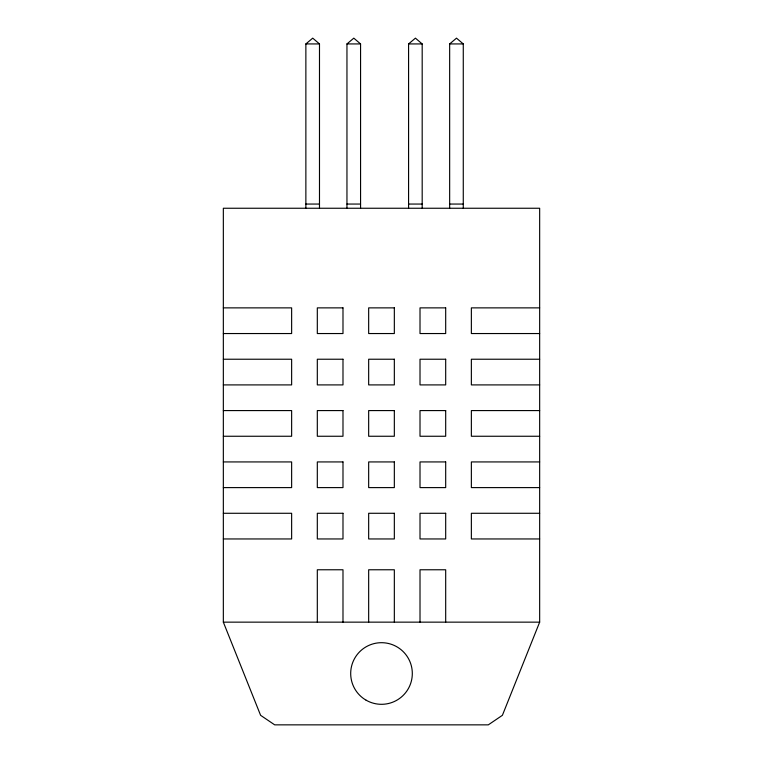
<?xml version="1.0" encoding="UTF-8"?>
<svg xmlns="http://www.w3.org/2000/svg" width="763" height="763" viewBox="0 0 763 763"><rect width="100%" height="100%" fill="white"/><g stroke="black" fill="none" stroke-linecap="round" stroke-linejoin="round"><path stroke-width="1.14" d="M539.66 622.15L502.397 715.312L488.31 724.85L274.69 724.85L260.603 715.312L223.34 622.15L223.34 208.251L539.66 208.251L539.66 622.15L223.34 622.15M305.868 208.251L305.868 43.93L312.725 38.15L319.487 43.93L319.487 208.251M346.955 208.251L346.955 43.93L353.803 38.15L360.565 43.93L360.565 208.251M408.577 208.251L408.577 43.93L415.425 38.15L422.187 43.93L422.187 208.251M449.655 208.251L449.655 43.93L456.503 38.15L463.275 43.93L463.275 208.251M305.868 43.93L319.487 43.93M346.955 43.93L360.565 43.93M408.577 43.93L422.187 43.93M449.655 43.93L463.275 43.93M305.868 204.055L319.487 204.055M346.955 204.055L360.565 204.055M408.577 204.055L422.187 204.055M449.655 204.055L463.275 204.055M223.34 307.87L291.638 307.87L291.638 333.545L223.34 333.545M539.66 307.87L471.362 307.87L471.362 333.545L539.66 333.545M223.34 359.23L291.638 359.23L291.638 384.905L223.34 384.905M539.66 359.23L471.362 359.23L471.362 384.905L539.66 384.905M223.34 410.58L291.638 410.58L291.638 436.255L223.34 436.255M539.66 410.58L471.362 410.58L471.362 436.255L539.66 436.255M223.34 461.93L291.638 461.93L291.638 487.605L223.34 487.605M539.66 461.93L471.362 461.93L471.362 487.605L539.66 487.605M223.34 513.28L291.638 513.28L291.638 538.955L223.34 538.955M539.66 513.28L471.362 513.28L471.362 538.955L539.66 538.955M445.687 622.15L445.687 569.77L420.012 569.77L420.012 622.15M394.337 622.15L394.337 569.77L368.663 569.77L368.663 622.15M342.988 622.15L342.988 569.77L317.313 569.77L317.313 622.15M342.988 307.87L317.313 307.87L317.313 333.545L342.988 333.545L342.988 307.87M394.337 307.87L368.663 307.87L368.663 333.545L394.337 333.545L394.337 307.87M445.687 307.87L420.012 307.87L420.012 333.545L445.687 333.545L445.687 307.87M342.988 359.23L317.313 359.23L317.313 384.905L342.988 384.905L342.988 359.23M394.337 359.23L368.663 359.23L368.663 384.905L394.337 384.905L394.337 359.23M445.687 359.23L420.012 359.23L420.012 384.905L445.687 384.905L445.687 359.23M342.988 410.58L317.313 410.58L317.313 436.255L342.988 436.255L342.988 410.58M394.337 410.58L368.663 410.58L368.663 436.255L394.337 436.255L394.337 410.58M445.687 410.58L420.012 410.58L420.012 436.255L445.687 436.255L445.687 410.58M342.988 461.93L317.313 461.93L317.313 487.605L342.988 487.605L342.988 461.93M394.337 461.93L368.663 461.93L368.663 487.605L394.337 487.605L394.337 461.93M445.687 461.93L420.012 461.93L420.012 487.605L445.687 487.605L445.687 461.93M342.988 513.28L317.313 513.28L317.313 538.955L342.988 538.955L342.988 513.28M394.337 513.28L368.663 513.28L368.663 538.955L394.337 538.955L394.337 513.28M445.687 513.28L420.012 513.28L420.012 538.955L445.687 538.955L445.687 513.28M366.097 700.186A30.816 30.816 0 0 0 412.316 673.5A30.816 30.816 0 0 0 366.097 646.814A30.816 30.816 0 0 0 366.097 700.186"/></g></svg>
